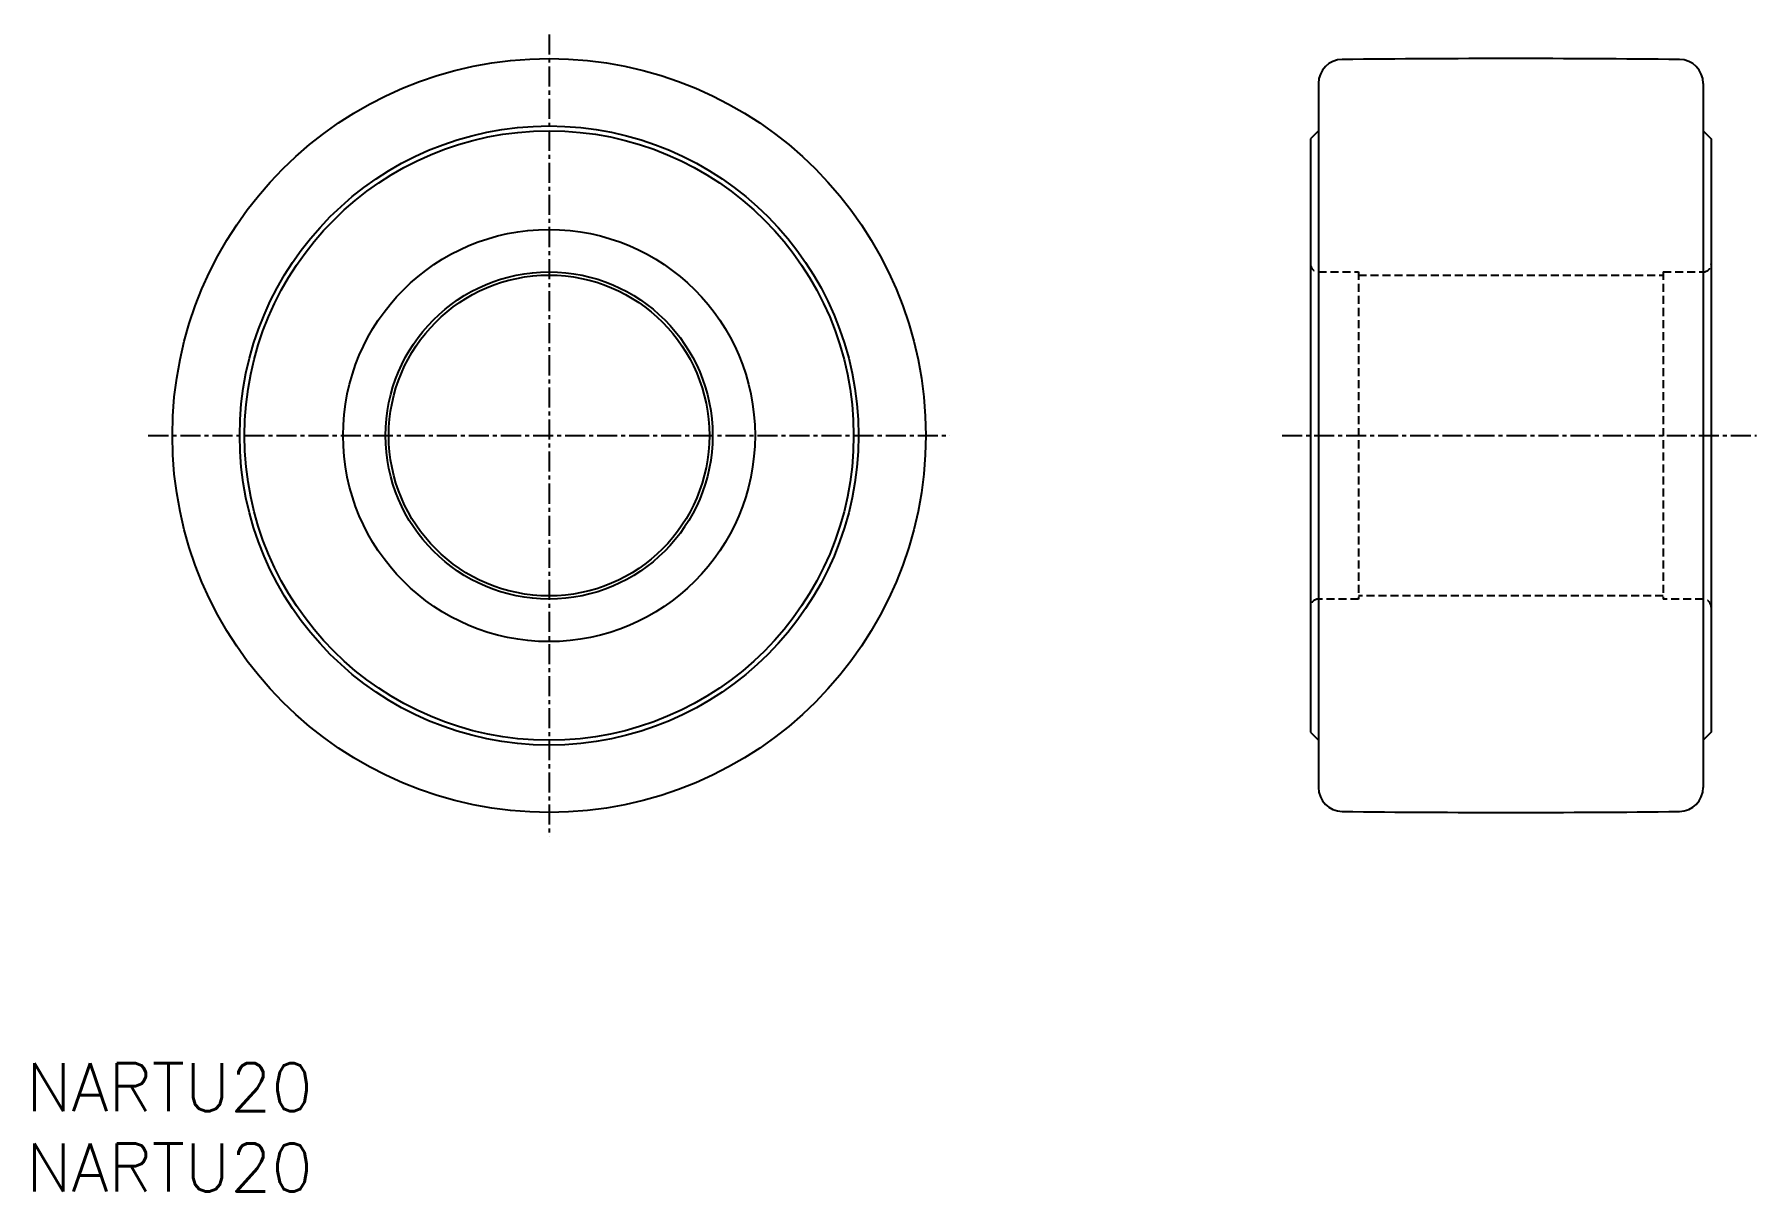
# Model space of a CAD drawing. Extents: x 45 to 153, y 37 to 109.
import ezdxf
from ezdxf.enums import TextEntityAlignment as Align

# ---------------------------------------------------------------- set-up
doc = ezdxf.new("R2010")
doc.units = 0
doc.linetypes.add('CENTER', pattern=[2, 1.25, -0.25, 0.25, -0.25])
doc.linetypes.add('DASHED', pattern=[0.75, 0.5, -0.25])
doc.layers.get('0').update_dxf_attribs({"linetype": 'CONTINUOUS'})
doc.layers.add('CENTER', color=1, linetype='CENTER')
doc.styles.get("Standard").update_dxf_attribs({"font": 'txt.shx', "bigfont": 'extfont.shx'})

msp = doc.modelspace()

# ---------------------------------------------------------------- linework, layer by layer
at = {"color": 7, "linetype": 'CONTINUOUS'}
for p, q in [((125.4, 106.38), (125.4, 62.49)), ((149.4, 106.38), (149.4, 62.49)), ((125.4, 103.43), (124.9, 102.93)), ((149.4, 103.43), (149.9, 102.93)), ((124.9, 102.93), (124.9, 65.93)), ((149.9, 102.93), (149.9, 65.93)), ((124.9, 65.93), (125.4, 65.43)), ((149.9, 65.93), (149.4, 65.43))]:
    msp.add_line(p, q, dxfattribs=at)
at = {"color": 3, "linetype": 'DASHED'}
for p, q in [((125.4, 94.63), (127.9, 94.63)), ((127.9, 94.63), (127.9, 74.23)), ((146.9, 94.63), (149.4, 94.63)), ((146.9, 94.63), (146.9, 74.23)), ((127.9, 94.43), (146.9, 94.43)), ((127.9, 74.23), (125.4, 74.23)), ((146.9, 74.43), (127.9, 74.43)), ((149.4, 74.23), (146.9, 74.23))]:
    msp.add_line(p, q, dxfattribs=at)
at = {"color": 7, "linetype": 'CONTINUOUS'}
for radius in [23.5, 19.3, 19, 12.85, 10.2, 10]:
    msp.add_circle((77.4, 84.43), radius, dxfattribs=at)
for centre, radius, start, end in [((126.9, 106.38), 1.5, 90.6025, 180), ((137.4, -892.07), 1000, 89.39748, 90.60252), ((147.9, 106.38), 1.5, 0, 89.3975), ((126.9, 62.49), 1.5, 180, 269.3975), ((147.9, 62.49), 1.5, 270.6025, 0), ((137.4, 1060.93), 1000, 269.39748, 270.60252)]:
    msp.add_arc(centre, radius, start, end, dxfattribs=at)
at = {"color": 3, "linetype": 'DASHED'}
for centre, start, end in [((125.4, 95.13), 180, 270), ((149.4, 95.13), 270, 0), ((125.4, 73.73), 90, 180), ((149.4, 73.73), 0, 90)]:
    msp.add_arc(centre, 0.5, start, end, dxfattribs=at)
at = {"layer": 'CENTER', "color": 1, "linetype": 'CENTER'}
for p, q in [((77.4, 109.43), (77.4, 59.43)), ((52.4, 84.43), (102.4, 84.43)), ((123.13, 84.43), (152.73, 84.43))]:
    msp.add_line(p, q, dxfattribs=at)

# ---------------------------------------------------------------- texts
at = {"color": 7, "linetype": 'CONTINUOUS'}
for p in [(44.78, 43.8), (44.78, 38.8)]:
    msp.add_text('NARTU20', height=3, dxfattribs=at).set_placement(p, align=Align.MIDDLE_LEFT)

doc.saveas('drawing.dxf')
